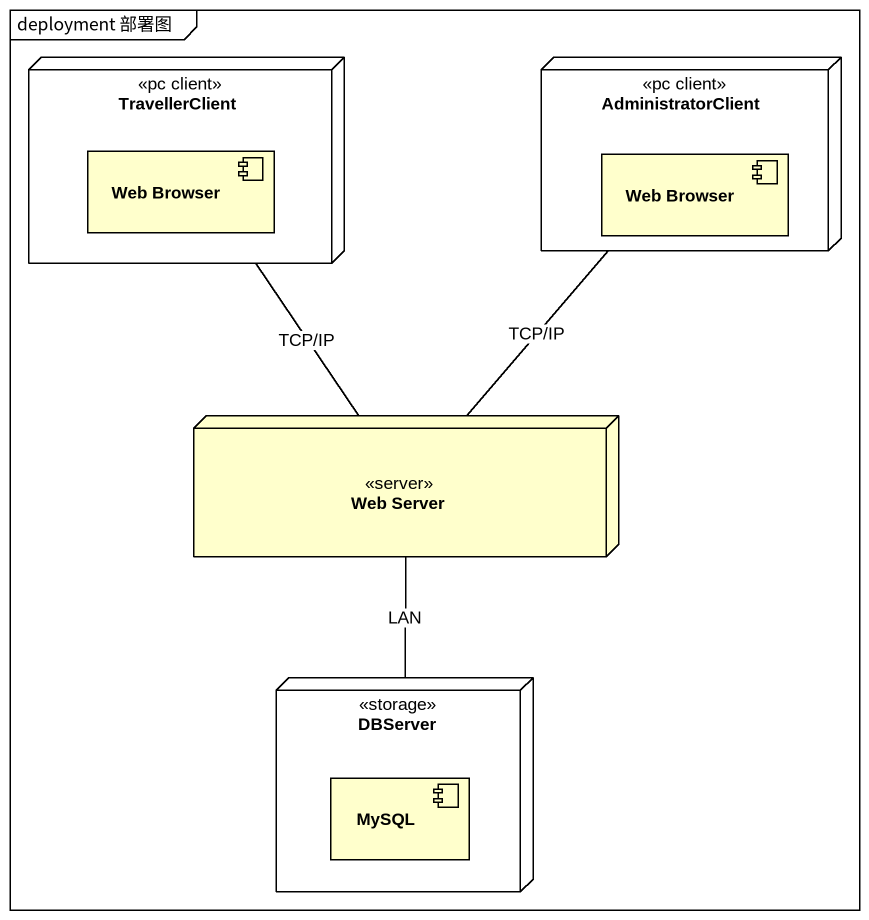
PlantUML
@startuml
mainframe deployment 部署图
node TravellerClient <<pc client>> {
  component "Web Browser" as Web_Browser
}
node AdministratorClient <<pc client>> {
  component "Web Browser" as Web_Browser_2
}
node "Web Server" as Web_Server <<server>>
node DBServer <<storage>> {
  component MySQL
}
TravellerClient -- Web_Server : TCP/IP
AdministratorClient -- Web_Server : TCP/IP
Web_Server -- DBServer : LAN
@enduml
